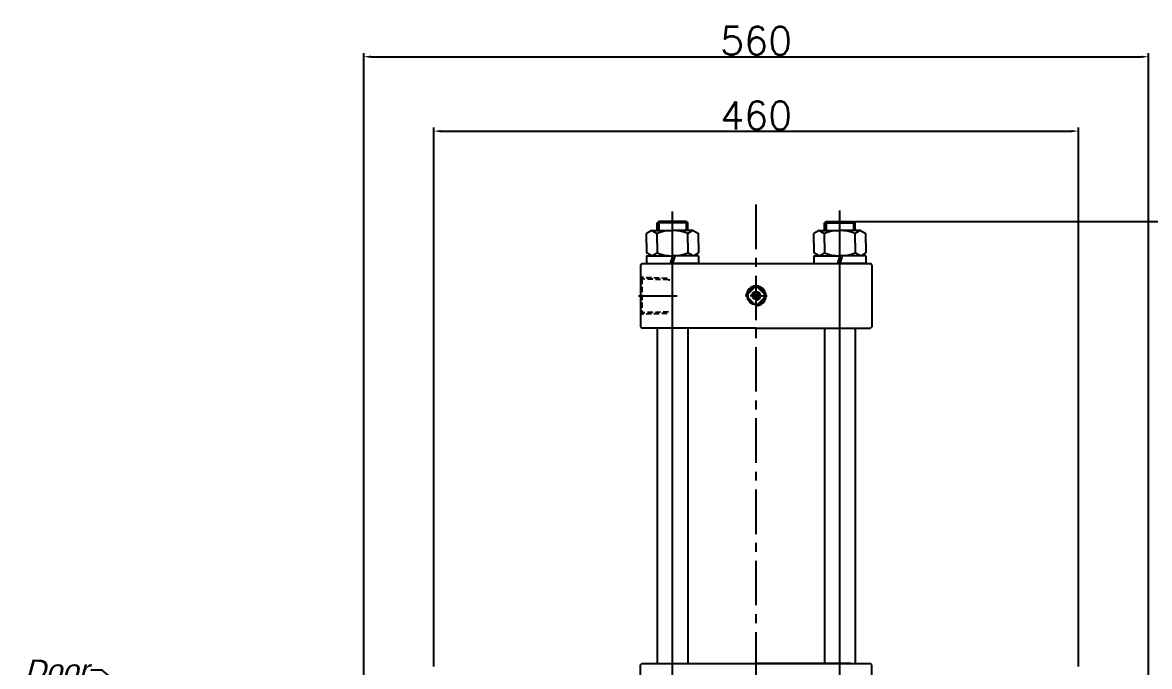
# Model space of a CAD drawing. Header units: millimetres. Extents: x 30636 to 38225, y -21023 to -5848.
# Drawn here: x 36083 to 36887, y -8076 to -7617 of the extents above; entities that cross this region are included whole.
import ezdxf
from ezdxf import colors
from ezdxf.entities.mleader import LeaderData, LeaderLine
from ezdxf.math import Vec2, Vec3

# ---------------------------------------------------------------- set-up
doc = ezdxf.new("R2010")
doc.units = ezdxf.units.MM
for name, pattern in [('CENTER', [50.8, 31.75, -6.35, 6.35, -6.35]), ('CENTER2', [28.575, 19.05, -3.175, 3.175, -3.175]), ('HIDDEN', [0.375, 0.25, -0.125])]:
    doc.linetypes.add(name, pattern=pattern)
doc.layers.add('C', color=1, linetype='CENTER2')
doc.styles.add('ADESK1', font='simplex.shx')
doc.styles.get("Standard").update_dxf_attribs({"font": 'arial.ttf', "oblique": 15, "height": 10})
doc.dimstyles.new('ISO-25', dxfattribs={"dimtxt": 10, "dimasz": 2.5, "dimexe": 1.25, "dimexo": 0.625, "dimtad": 1, "dimtxsty": 'Standard', "dimcen": 2.5, "dimclrd": 1, "dimclre": 1, "dimclrt": 1, "dimadec": 0, "dimazin": 0, "dimtfac": 1, "dimtmove": 0, "dimatfit": 3, "dimfxl": 1, "dimtfillclr": 1, "dimarcsym": 0})

# ---------------------------------------------------------------- blocks, each defined once
blk = doc.blocks.new('*D1133')
at = {"color": 1, "lineweight": -2, "transparency": 16777216}
for p, q in [((36676.77, -7758.98), (37578.74, -7758.98)), ((37576.24, -7763.98), (37576.24, -8158.98)), ((36887.32, -8163.98), (37578.74, -8163.98))]:
    blk.add_line(p, q, dxfattribs=at)
at = {"color": 1, "transparency": 16777216}
for points in [[(37575.41, -7763.98), (37577.07, -7763.98), (37576.24, -7758.98)], [(37575.41, -8158.98), (37577.07, -8158.98), (37576.24, -8163.98)]]:
    blk.add_solid(points, dxfattribs=at)
at = {"layer": 'Defpoints', "color": 0, "transparency": 16777216}
for p in [(36675.52, -7758.98), (36886.07, -8163.98), (37576.24, -8163.98)]:
    blk.add_point(p, dxfattribs=at)
at = {"color": 1, "transparency": 16777216, "insert": (37564.99, -7961.48), "char_height": 20, "attachment_point": 5, "rotation": 90, "style": 'ADESK1'}
blk.add_mtext('405', dxfattribs=at)
blk = doc.blocks.new('*D1137')
at = {"color": 1, "lineweight": -2, "transparency": 16777216}
for p, q in [((36376.07, -8076.17), (36376.07, -7692.02)), ((36381.07, -7694.52), (36831.07, -7694.52)), ((36836.07, -8076.17), (36836.07, -7692.02))]:
    blk.add_line(p, q, dxfattribs=at)
at = {"color": 1, "transparency": 16777216}
for points in [[(36381.07, -7693.69), (36381.07, -7695.36), (36376.07, -7694.52)], [(36831.07, -7693.69), (36831.07, -7695.36), (36836.07, -7694.52)]]:
    blk.add_solid(points, dxfattribs=at)
at = {"layer": 'Defpoints', "color": 0, "transparency": 16777216}
for p in [(36836.07, -7694.52), (36376.07, -8077.42), (36836.07, -8077.42)]:
    blk.add_point(p, dxfattribs=at)
at = {"color": 1, "transparency": 16777216, "insert": (36606.07, -7683.27), "char_height": 20, "attachment_point": 5, "style": 'ADESK1'}
blk.add_mtext('460', dxfattribs=at)
blk = doc.blocks.new('*D1138')
at = {"color": 1, "lineweight": -2, "transparency": 16777216}
for p, q in [((36326.07, -8162.73), (36326.07, -7638.96)), ((36331.07, -7641.46), (36881.07, -7641.46)), ((36886.07, -8162.73), (36886.07, -7638.96))]:
    blk.add_line(p, q, dxfattribs=at)
at = {"color": 1, "transparency": 16777216}
for points in [[(36331.07, -7640.62), (36331.07, -7642.29), (36326.07, -7641.46)], [(36881.07, -7640.62), (36881.07, -7642.29), (36886.07, -7641.46)]]:
    blk.add_solid(points, dxfattribs=at)
at = {"layer": 'Defpoints', "color": 0, "transparency": 16777216}
for p in [(36886.07, -7641.46), (36326.07, -8163.98), (36886.07, -8163.98)]:
    blk.add_point(p, dxfattribs=at)
at = {"color": 1, "transparency": 16777216, "insert": (36606.07, -7630.21), "char_height": 20, "attachment_point": 5, "style": 'ADESK1'}
blk.add_mtext('560', dxfattribs=at)

msp = doc.modelspace()

# ---------------------------------------------------------------- linework, layer by layer
at = {"color": 1, "linetype": 'CENTER'}
msp.add_line((36606.0653, -8743.79799), (36606.0653, -7745.69381), dxfattribs=at)
at = {"color": 7}
for p, q in [((36536.6153, -7758.98138), (36535.3653, -7759.98138)), ((36556.1153, -7758.98138), (36536.6153, -7758.98138)), ((36556.1153, -7758.98138), (36557.3653, -7759.98138)), ((36656.0153, -7758.98138), (36654.7653, -7759.98138)), ((36656.0153, -7758.98138), (36675.5153, -7758.98138)), ((36675.5153, -7758.98138), (36676.7653, -7759.98138)), ((36535.3653, -7765.38138), (36535.3653, -7759.98138)), ((36557.3653, -7765.38138), (36557.3653, -7759.98138)), ((36654.7653, -7765.38138), (36654.7653, -7759.98138)), ((36676.7653, -7765.38138), (36676.7653, -7759.98138)), ((36524.5653, -8073.98138), (36606.0653, -8073.98138)), ((36673.5653, -8073.98138), (36606.0653, -8073.98138))]:
    msp.add_line(p, q, dxfattribs=at)
at = {"color": 3}
for p, q in [((36536.6153, -7758.98138), (36536.6153, -7765.38138)), ((36556.1153, -7758.98138), (36556.1153, -7765.38138)), ((36656.0153, -7758.98138), (36656.0153, -7765.38138)), ((36675.5153, -7758.98138), (36675.5153, -7765.38138))]:
    msp.add_line(p, q, dxfattribs=at)
for p, q in [((36531.6653, -7765.38138), (36527.8901, -7767.561)), ((36531.6653, -7765.38138), (36535.3653, -7767.51758)), ((36531.6653, -7765.38138), (36546.3653, -7765.38138)), ((36557.3653, -7759.98138), (36535.3653, -7759.98138)), ((36561.0653, -7765.38138), (36546.3653, -7765.38138)), ((36561.0653, -7765.38138), (36557.3653, -7767.51758)), ((36561.0653, -7765.38138), (36564.84051, -7767.561)), ((36651.0653, -7765.38138), (36647.2901, -7767.561)), ((36651.0653, -7765.38138), (36665.7653, -7765.38138)), ((36651.0653, -7765.38138), (36654.7653, -7767.51758)), ((36654.7653, -7759.98138), (36676.7653, -7759.98138)), ((36680.4653, -7765.38138), (36665.7653, -7765.38138)), ((36680.4653, -7765.38138), (36676.7653, -7767.51758)), ((36680.4653, -7765.38138), (36684.24051, -7767.561)), ((36527.8901, -7774.38138), (36527.8901, -7767.561)), ((36527.8901, -7774.38138), (36527.8901, -7781.20176)), ((36535.3653, -7774.38138), (36535.3653, -7767.51758)), ((36535.3653, -7774.38138), (36535.3653, -7781.24518)), ((36557.3653, -7774.38138), (36557.3653, -7767.51758)), ((36557.3653, -7774.38138), (36557.3653, -7781.24518)), ((36564.84051, -7774.38138), (36564.84051, -7767.561)), ((36564.84051, -7774.38138), (36564.84051, -7781.20176)), ((36647.2901, -7774.38138), (36647.2901, -7767.561)), ((36647.2901, -7774.38138), (36647.2901, -7781.20176)), ((36654.7653, -7774.38138), (36654.7653, -7767.51758)), ((36654.7653, -7774.38138), (36654.7653, -7781.24518)), ((36676.7653, -7774.38138), (36676.7653, -7767.51758)), ((36676.7653, -7774.38138), (36676.7653, -7781.24518)), ((36684.24051, -7774.38138), (36684.24051, -7767.561)), ((36684.24051, -7774.38138), (36684.24051, -7781.20176)), ((36531.6653, -7783.38138), (36527.8901, -7781.20176)), ((36527.8901, -7783.38138), (36546.3653, -7783.38138)), ((36527.8901, -7783.38138), (36527.8901, -7788.98138)), ((36531.6653, -7783.38138), (36535.3653, -7781.24518)), ((36546.30852, -7783.38138), (36544.71218, -7788.98138)), ((36564.84051, -7783.38138), (36546.3653, -7783.38138)), ((36547.96164, -7783.38138), (36546.3653, -7788.98138)), ((36561.0653, -7783.38138), (36557.3653, -7781.24518)), ((36561.0653, -7783.38138), (36564.84051, -7781.20176)), ((36564.84051, -7783.38138), (36564.84051, -7788.98138)), ((36651.0653, -7783.38138), (36647.2901, -7781.20176)), ((36647.2901, -7783.38138), (36665.7653, -7783.38138)), ((36647.2901, -7783.38138), (36647.2901, -7788.98138)), ((36651.0653, -7783.38138), (36654.7653, -7781.24518)), ((36665.70852, -7783.38138), (36664.11218, -7788.98138)), ((36684.24051, -7783.38138), (36665.7653, -7783.38138)), ((36667.36164, -7783.38138), (36665.7653, -7788.98138)), ((36680.4653, -7783.38138), (36676.7653, -7781.24518)), ((36680.4653, -7783.38138), (36684.24051, -7781.20176)), ((36684.24051, -7783.38138), (36684.24051, -7788.98138)), ((36523.5653, -7789.98138), (36524.5653, -7788.98138)), ((36523.5653, -7789.98138), (36523.5653, -7833.98138)), ((36524.5653, -7788.98138), (36687.5653, -7788.98138)), ((36527.8901, -7788.98138), (36546.3653, -7788.98138)), ((36564.84051, -7788.98138), (36546.3653, -7788.98138)), ((36647.2901, -7788.98138), (36665.7653, -7788.98138)), ((36684.24051, -7788.98138), (36665.7653, -7788.98138)), ((36688.5653, -7789.98138), (36687.5653, -7788.98138)), ((36688.5653, -7789.98138), (36688.5653, -7833.98138)), ((36604.87498, -7806.10064), (36600.18456, -7810.79105)), ((36611.94605, -7810.79105), (36607.25563, -7806.10064)), ((36604.87498, -7817.86212), (36600.18456, -7813.17171)), ((36611.94605, -7813.17171), (36607.25563, -7817.86212)), ((36523.5653, -7833.98138), (36524.5653, -7834.98138)), ((36606.0653, -7834.98138), (36524.5653, -7834.98138)), ((36535.3653, -7834.98138), (36535.3653, -8073.98138)), ((36557.3653, -7834.98138), (36557.3653, -8073.98138)), ((36606.0653, -7834.98138), (36687.5653, -7834.98138)), ((36606.0653, -7834.98138), (36687.5653, -7834.98138)), ((36654.7653, -7834.98138), (36654.7653, -8073.98138)), ((36676.7653, -7834.98138), (36676.7653, -8073.98138)), ((36688.5653, -7833.98138), (36687.5653, -7834.98138)), ((36523.5653, -8074.98138), (36524.5653, -8073.98138)), ((36523.5653, -8138.98138), (36523.5653, -8074.98138)), ((36606.0653, -8073.98138), (36687.5653, -8073.98138)), ((36688.5653, -8074.98138), (36687.5653, -8073.98138)), ((36688.5653, -8138.98138), (36688.5653, -8074.98138))]:
    msp.add_line(p, q)
at = {"color": 4, "linetype": 'HIDDEN', "ltscale": 15}
for p, q in [((36542.55326, -7799.48051), (36523.5653, -7798.88714)), ((36524.5653, -7799.91888), (36523.5653, -7798.88714)), ((36543.5653, -7800.51263), (36524.5653, -7799.91888)), ((36524.5653, -7799.91888), (36524.5653, -7824.04388)), ((36543.5653, -7800.48138), (36544.5327, -7800.48138)), ((36543.5653, -7823.45013), (36524.5653, -7824.04388)), ((36524.5653, -7824.04388), (36523.5653, -7825.07562)), ((36542.55326, -7824.48224), (36523.5653, -7825.07562))]:
    msp.add_line(p, q, dxfattribs=at)
msp.add_lwpolyline([(36604.5653, -7812.8474), (36606.0653, -7813.71343), (36607.5653, -7812.8474), (36607.5653, -7811.11535), (36606.0653, -7810.24933), (36604.5653, -7811.11535)], close=True)
for radius in [6.35, 2.5]:
    msp.add_circle((36606.0653, -7811.98138), radius)
for centre, radius, start, end in [((36546.3653, -7794.77085), 29.38947, 68.01995051, 111.98004949), ((36665.7653, -7794.77085), 29.38947, 68.01995051, 111.98004949), ((36546.3653, -7753.99191), 29.38947, 248.01995051, 291.98004949), ((36665.7653, -7753.99191), 29.38947, 248.01995051, 291.98004949), ((36606.0653, -7811.98138), 6, 90, 270), ((36606.0653, -7811.98138), 6, 270, 90)]:
    msp.add_arc(centre, radius, start, end)
at = {"color": 3}
for radius, start, end in [(7, 90, 180), (7, 270, 90), (3, 270, 180)]:
    msp.add_arc((36606.0653, -7811.98138), radius, start, end, dxfattribs=at)
at = {"layer": 'C', "ltscale": 25}
for p, q in [((36665.7653, -8163.98138), (36665.7653, -7750.99031)), ((36546.3653, -8163.98138), (36546.3653, -7751.82858))]:
    msp.add_line(p, q, dxfattribs=at)
at = {"layer": 'C', "ltscale": 15}
msp.add_line((36522.192, -7811.98138), (36549.81663, -7811.98138), dxfattribs=at)
at = {"layer": 'C', "ltscale": 0.3}
msp.add_line((36607.44387, -7811.98138), (36598.30812, -7811.98138), dxfattribs=at)
at = {"layer": 'C', "ltscale": 0.1}
msp.add_line((36604.68674, -7811.98138), (36613.82249, -7811.98138), dxfattribs=at)

# ---------------------------------------------------------------- dimensions: what is measured, and where the dimension line sits
for base, p1, p2, picture, middle in [((36886.0653, -7641.45816), (36326.0653, -8163.98138), (36886.0653, -8163.98138), '*D1138', (36606.0653, -7630.20816)), ((36836.0653, -7694.52366), (36376.0653, -8077.41833), (36836.0653, -8077.41833), '*D1137', (36606.0653, -7683.27366))]:
    dim = msp.add_linear_dim(base=base, p1=p1, p2=p2, dimstyle='ISO-25', override={"dimscale": 2, "dimdec": 4, "dimtxsty": 'ADESK1', "dimadec": 4, "dimtdec": 4})
    dim.commit()
    dim.dimension.update_dxf_attribs({"geometry": picture, "text_midpoint": middle})
dim = msp.add_linear_dim(base=(37576.24155, -8163.98138), p1=(36675.5153, -7758.98138), p2=(36886.0653, -8163.98138), angle=90, dimstyle='ISO-25', override={"dimscale": 2, "dimdec": 4, "dimtxsty": 'ADESK1', "dimadec": 4, "dimtdec": 4})
dim.commit()
dim.dimension.update_dxf_attribs({"geometry": '*D1133', "text_midpoint": (37564.99155, -7961.48138)})

# ---------------------------------------------------------------- leaders
ml = msp.add_multileader_mtext('Standard')
ml.set_content('Door', color=256)
ml.set_leader_properties()
ml.build(insert=Vec2(0, 0))
ctx = ml.context
ctx.base_point, ctx.char_height, ctx.plane_origin = Vec3(36079.34192, -8078.90073), 15, Vec3(36303.0653, -8213.98138)
ctx.text_align_type = 2
notes = []
notes.append((ctx, [(0, (1, 1, 0), (36139.45052, -8078.90073), (-1, 0), 8, [(0, [(36303.0653, -8213.98138)], 0, [])])]))
ctx.mtext.insert, ctx.mtext.alignment, ctx.mtext.flow_direction = Vec3(36129.45052, -8071.27794), 3, 5
for ctx, leaders in notes:
    for number, flags, end, landing, length, lines in leaders:
        leader = LeaderData()
        leader.index, (leader.has_last_leader_line, leader.has_dogleg_vector, leader.attachment_direction) = number, flags
        leader.last_leader_point, leader.dogleg_vector, leader.dogleg_length = Vec3(end), Vec3(landing), length
        for number, points, colour, breaks in lines:
            line = LeaderLine()
            line.index, line.vertices, line.color, line.breaks = number, Vec3.list(points), colors.encode_raw_color(colour), breaks
            leader.lines.append(line)
        ctx.leaders.append(leader)

doc.saveas('drawing.dxf')
